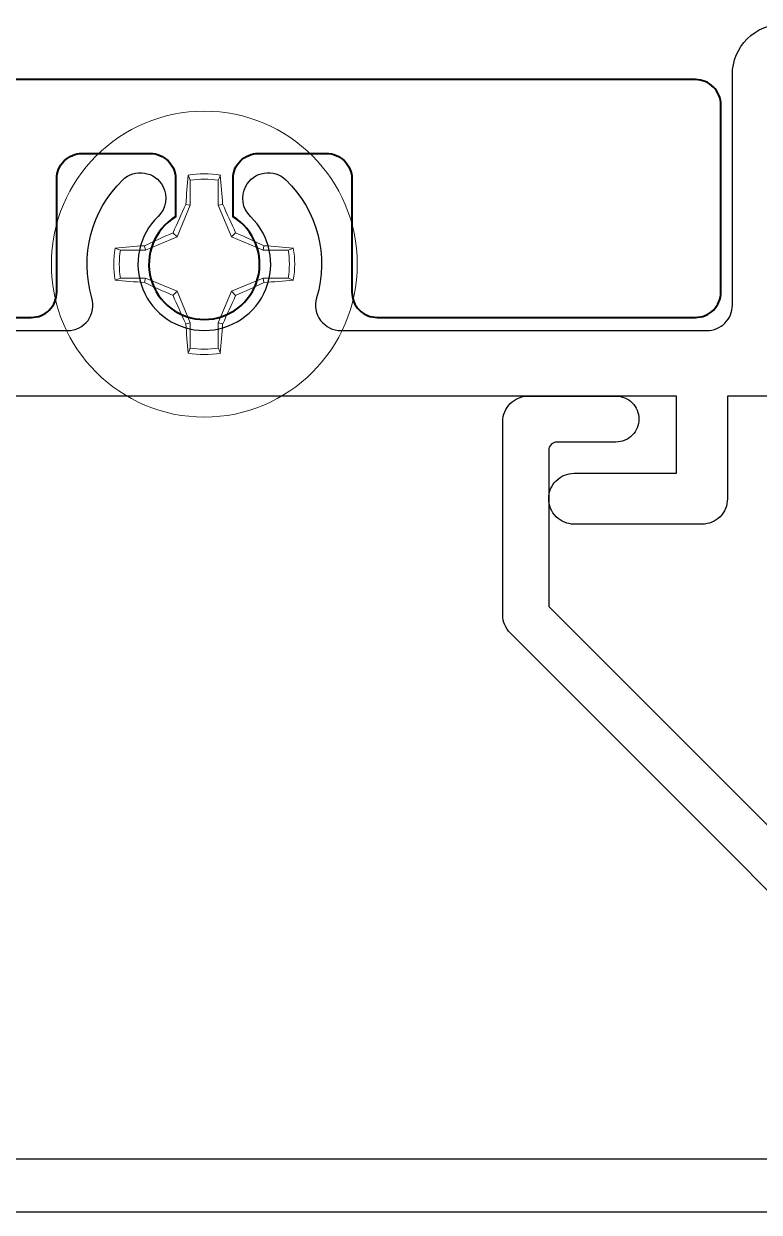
# Model space of a CAD drawing. Extents: x -23 to 190, y -172 to 85.
# Drawn here: x 8.392 to 9.289, y 69.393 to 70.842 of the extents above; entities that cross this region are included whole.
import ezdxf

# ---------------------------------------------------------------- set-up
doc = ezdxf.new("R2010")
doc.units = 0
doc.header["$MEASUREMENT"] = 0
doc.layers.get('0').update_dxf_attribs({"linetype": 'CONTINUOUS'})
doc.layers.add('DIM', color=7, linetype='CONTINUOUS')
doc.layers.add('FRAME', color=1, linetype='CONTINUOUS')

# ---------------------------------------------------------------- blocks, each defined once
blk = doc.blocks.new('3800 NAIL-ON FRAME')
for points in [[(1.6905, 0), (1.4375, 0), (1.4375, -0.125, -0.414214), (1.4065, -0.156), (1.2505, -0.156, -0.414214), (1.2195, -0.125, -0.414214), (1.2505, -0.094), (1.3755, -0.094), (1.3755, 0), (-1.3755, 0)], [(-0.4505, 0.111, 0.414214), (-0.4195, 0.08), (0.6328, 0.08, 0.5024), (0.6625, 0.1199, -0.280293), (0.7, 0.2637, -0.498955), (0.749, 0.256, -0.334263), (0.7432, 0.2192, 2.470836), (0.8558, 0.2192, -0.334263), (0.85, 0.256, -0.498955), (0.899, 0.2637, -0.280293), (0.9365, 0.1199, 0.5024), (0.9662, 0.08), (1.4125, 0.08, 0.414214), (1.4435, 0.111), (1.4435, 0.392, -0.414214), (1.5055, 0.454)]]:
    blk.add_lwpolyline(points, format="xyb")
blk = doc.blocks.new('dfasdf')
at = {"color": 7, "linetype": 'Continuous', "lineweight": 15}
for p, q in [((54.6225, 25.6793), (54.62, 25.6856)), ((54.6225, 25.6793), (54.6225, 25.6488)), ((54.6566, 25.6488), (54.6566, 25.6793)), ((54.6225, 25.6488), (54.6065, 25.6101)), ((54.6225, 25.6488), (54.6171, 25.6499)), ((54.6566, 25.6488), (54.662, 25.6499)), ((54.6727, 25.6101), (54.6566, 25.6488)), ((54.6065, 25.6101), (54.5678, 25.5941)), ((54.6065, 25.6101), (54.6014, 25.6152)), ((54.6727, 25.6101), (54.6777, 25.6152)), ((54.7114, 25.5941), (54.6727, 25.6101)), ((54.5678, 25.5941), (54.5373, 25.5941)), ((54.5678, 25.5941), (54.5667, 25.5995)), ((54.7114, 25.5941), (54.7124, 25.5995)), ((54.7418, 25.5941), (54.7114, 25.5941)), ((54.7418, 25.5941), (54.7482, 25.5966)), ((54.5373, 25.56), (54.531, 25.5575)), ((54.5373, 25.56), (54.5678, 25.56)), ((54.5678, 25.56), (54.5667, 25.5546)), ((54.5678, 25.56), (54.6065, 25.544)), ((54.6727, 25.544), (54.7114, 25.56)), ((54.7114, 25.56), (54.7124, 25.5546)), ((54.7114, 25.56), (54.7418, 25.56)), ((54.6065, 25.544), (54.6014, 25.5389)), ((54.6065, 25.544), (54.6225, 25.5053)), ((54.6566, 25.5053), (54.6727, 25.544)), ((54.6727, 25.544), (54.6777, 25.5389)), ((54.6225, 25.5053), (54.6171, 25.5042)), ((54.6225, 25.5053), (54.6225, 25.4748)), ((54.6566, 25.5053), (54.662, 25.5042)), ((54.6566, 25.4748), (54.6566, 25.5053)), ((54.6566, 25.4748), (54.6592, 25.4685))]:
    blk.add_line(p, q, dxfattribs=at)
at = {"color": 7, "linetype": 'Continuous', "lineweight": 15, "flags": 128}
for points in [[(54.6566, 25.6793), (54.658, 25.6827), (54.6592, 25.6856)], [(54.5373, 25.5941), (54.534, 25.5954), (54.531, 25.5966)], [(54.7418, 25.56), (54.7452, 25.5587), (54.7482, 25.5575)], [(54.6225, 25.4748), (54.6212, 25.4714), (54.62, 25.4685)]]:
    blk.add_lwpolyline(points, dxfattribs=at)
at = {"color": 7, "linetype": 'Continuous', "lineweight": 15}
blk.add_circle((54.6396, 25.577), 0.1865, dxfattribs=at)
for centre, radius, start, end in [((55.5592, 25.5924), 0.9438, 174.331, 176.507), ((54.6396, 25.577), 0.1103, 79.7812, 100.2188), ((54.6396, 25.577), 0.1037, 80.5333, 99.4667), ((53.7199, 25.5924), 0.9438, 3.493, 5.669), ((55.6923, 25.1423), 1.1889, 154.7283, 156.5646), ((53.5869, 25.1423), 1.1889, 23.4354, 25.2717), ((55.0743, 24.5244), 1.1889, 113.4354, 115.2717), ((54.2049, 24.5244), 1.1889, 64.7283, 66.5646), ((54.6396, 25.577), 0.1103, 169.7812, 190.2188), ((54.6242, 24.6574), 0.9438, 93.493, 95.669), ((54.6396, 25.577), 0.1037, 170.5333, 189.4667), ((54.6549, 24.6574), 0.9438, 84.331, 86.507), ((54.6396, 25.577), 0.1037, 350.5333, 9.4667), ((54.6396, 25.577), 0.1103, 349.7812, 10.2188), ((54.6242, 26.4967), 0.9438, 264.331, 266.507), ((55.0743, 26.6297), 1.1889, 244.7283, 246.5646), ((54.2049, 26.6297), 1.1889, 293.4354, 295.2717), ((54.6549, 26.4967), 0.9438, 273.493, 275.669), ((55.6923, 26.0117), 1.1889, 203.4354, 205.2717), ((53.5869, 26.0117), 1.1889, 334.7283, 336.5646), ((55.5592, 25.5617), 0.9438, 183.493, 185.669), ((53.7199, 25.5617), 0.9438, 354.331, 356.507), ((54.6396, 25.577), 0.1037, 260.5333, 279.4667), ((54.6396, 25.577), 0.1103, 259.7812, 280.2188)]:
    blk.add_arc(centre, radius, start, end, dxfattribs=at)

msp = doc.modelspace()

# ---------------------------------------------------------------- linework, layer by layer
at = {"layer": 'DIM', "color": 5, "lineweight": 40}
msp.add_lwpolyline([(7.9825, 70.4835), (8.4015, 70.4835, 0.414214), (8.4325, 70.5145), (8.4325, 70.6525, -0.414214), (8.4635, 70.6835), (8.5465, 70.6835, -0.414214), (8.5775, 70.6525), (8.5775, 70.6063, 3.577628), (8.6475, 70.6063), (8.6475, 70.6525, -0.414214), (8.6785, 70.6835), (8.7615, 70.6835, -0.414214), (8.7925, 70.6525), (8.7925, 70.5145, 0.414214), (8.8235, 70.4835), (9.2115, 70.4835, 0.414214), (9.2425, 70.5145), (9.2425, 70.7425, 0.414214), (9.2115, 70.7735), (7.4235, 70.7735, 0.414214)], format="xyb", dxfattribs=at)
at = {"layer": 'FRAME'}
for points in [[(6.4225, 69.4576), (7.8935, 69.4576, 0.414214), (7.9245, 69.4886), (7.9245, 70.3596, -0.414214), (7.9525, 70.3876), (7.9525, 70.3876, -0.414214), (7.9805, 70.3596), (7.9805, 69.4886, 0.414214), (8.0115, 69.4576), (9.5519, 69.4576, 0.668179)], [(9.5739, 69.5105), (8.9856, 70.0988, -0.198912), (8.9765, 70.1207), (8.9765, 70.3566, -0.414214), (9.0075, 70.3876), (9.1145, 70.3876, -0.414214), (9.1425, 70.3596, -0.414214), (9.1145, 70.3316), (9.0425, 70.3316, 0.414214), (9.0325, 70.3216), (9.0325, 70.1311), (9.6969, 69.4667, 0.198912)], [(9.9935, 69.3926), (6.3725, 69.3926, -0.414214)]]:
    msp.add_lwpolyline(points, format="xyb", dxfattribs=at)

# ---------------------------------------------------------------- block references
msp.add_blockref('dfasdf', (-46.0271, 44.9715))
msp.add_blockref('3800 NAIL-ON FRAME', (7.813, 70.3875), dxfattribs=at)

doc.saveas('drawing.dxf')
